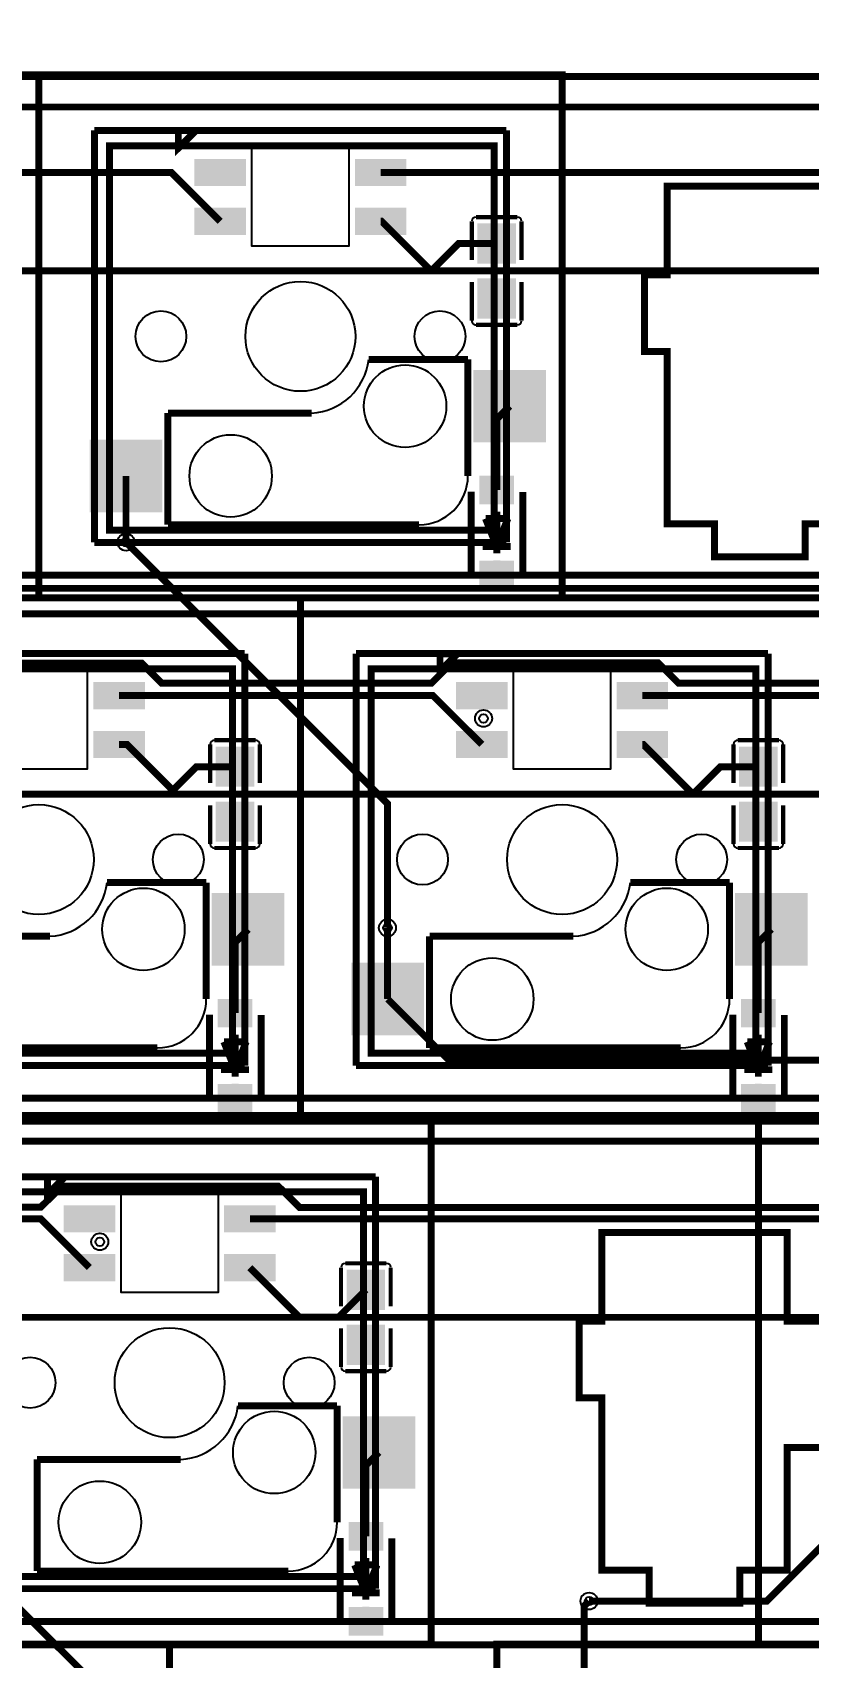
# Model space of a CAD drawing. Extents: x 183 to 12581, y -4976 to -1155.
# Drawn here: x 9179 to 10291, y -3488 to -1158 of the extents above; entities that cross this region are included whole.
import ezdxf

# ---------------------------------------------------------------- set-up
doc = ezdxf.new("R2010")
doc.units = 9
for name, color, linetype, true_color in [('BoardOutLine', 7, 'Continuous', 0xff00ff), ('BottomLayer', 7, 'Continuous', 0x0000ff), ('BottomPasteMaskLayer', 7, 'Continuous', 0x800000), ('BottomSilkLayer', 7, 'Continuous', 0x66cc33), ('BottomSolderMaskLayer', 7, 'Continuous', 0xaa00ff), ('Document', 7, 'Continuous', 0xffffff), ('Hole', 7, 'Continuous', 0x222222), ('Multi-Layer', 7, 'Continuous', 0xc0c0c0), ('TopLayer', 7, 'Continuous', 0xff0000), ('TopSilkLayer', 7, 'Continuous', 0xffcc00)]:
    doc.layers.add(name, color=color, linetype=linetype, true_color=true_color)

msp = doc.modelspace()

# ---------------------------------------------------------------- hatches: boundary and pattern name
at = {"layer": 'BottomLayer'}
for points in [[(9412.704000000005, -1341.2839999999997), (9482.704000000005, -1341.2839999999997), (9482.704000000005, -1376.2839999999997), (9412.704000000005, -1376.2839999999997)], [(9642.704000000005, -1341.2839999999997), (9712.704000000005, -1341.2839999999997), (9712.704000000005, -1376.2839999999997), (9642.704000000005, -1376.2839999999997)], [(9412.704000000005, -1411.2839999999997), (9482.704000000005, -1411.2839999999997), (9482.704000000005, -1446.2839999999997), (9412.704000000005, -1446.2839999999997)], [(9642.704000000005, -1411.2839999999997), (9712.704000000005, -1411.2839999999997), (9712.704000000005, -1446.2839999999997), (9642.704000000005, -1446.2839999999997)], [(9870.535000000003, -1488.4170000000013), (9817.385000000002, -1488.4170000000013), (9817.385000000002, -1432.9049999999988), (9870.535000000003, -1432.9049999999988)], [(9870.535000000003, -1511.6469999999972), (9817.385000000002, -1511.6469999999972), (9817.385000000002, -1567.1589999999997), (9870.535000000003, -1567.1589999999997)], [(9812.704000000005, -1643.7839999999997), (9912.704000000005, -1643.7839999999997), (9912.704000000005, -1743.7839999999997), (9812.704000000005, -1743.7839999999997)], [(9262.704000000005, -1743.7839999999997), (9362.704000000005, -1743.7839999999997), (9362.704000000005, -1843.7839999999997), (9262.704000000005, -1843.7839999999997)], [(9867.582000000002, -1833.7050000000017), (9867.582000000002, -1794.3349999999991), (9820.338000000003, -1794.3349999999991), (9820.338000000003, -1833.7050000000017)], [(9867.582000000002, -1955.7450000000026), (9867.582000000002, -1916.375), (9820.338000000003, -1916.375), (9820.338000000003, -1955.7450000000026)], [(9267.695999999996, -2091.300000000003), (9337.695999999996, -2091.300000000003), (9337.695999999996, -2126.300000000003), (9267.695999999996, -2126.300000000003)], [(9787.712, -2091.300000000003), (9857.712, -2091.300000000003), (9857.712, -2126.300000000003), (9787.712, -2126.300000000003)], [(10017.712, -2091.300000000003), (10087.712, -2091.300000000003), (10087.712, -2126.300000000003), (10017.712, -2126.300000000003)], [(9267.695999999996, -2161.300000000003), (9337.695999999996, -2161.300000000003), (9337.695999999996, -2196.300000000003), (9267.695999999996, -2196.300000000003)], [(9787.712, -2161.300000000003), (9857.712, -2161.300000000003), (9857.712, -2196.300000000003), (9787.712, -2196.300000000003)], [(10017.712, -2161.300000000003), (10087.712, -2161.300000000003), (10087.712, -2196.300000000003), (10017.712, -2196.300000000003)], [(9495.527000000002, -2238.4329999999973), (9442.376999999993, -2238.4329999999973), (9442.376999999993, -2182.921000000002), (9495.527000000002, -2182.921000000002)], [(10245.542999999998, -2238.4329999999973), (10192.393000000004, -2238.4329999999973), (10192.393000000004, -2182.921000000002), (10245.542999999998, -2182.921000000002)], [(9495.527000000002, -2261.6630000000005), (9442.376999999993, -2261.6630000000005), (9442.376999999993, -2317.175000000003), (9495.527000000002, -2317.175000000003)], [(10245.542999999998, -2261.6630000000005), (10192.393000000004, -2261.6630000000005), (10192.393000000004, -2317.175000000003), (10245.542999999998, -2317.175000000003)], [(9437.695999999996, -2393.800000000003), (9537.695999999996, -2393.800000000003), (9537.695999999996, -2493.800000000003), (9437.695999999996, -2493.800000000003)], [(10187.712, -2393.800000000003), (10287.712, -2393.800000000003), (10287.712, -2493.800000000003), (10187.712, -2493.800000000003)], [(9637.712, -2493.800000000003), (9737.712, -2493.800000000003), (9737.712, -2593.800000000003), (9637.712, -2593.800000000003)], [(9492.573000000004, -2583.7209999999977), (9492.573000000004, -2544.3510000000024), (9445.328999999998, -2544.3510000000024), (9445.328999999998, -2583.7209999999977)], [(10242.589999999997, -2583.7209999999977), (10242.589999999997, -2544.3510000000024), (10195.345999999998, -2544.3510000000024), (10195.345999999998, -2583.7209999999977)], [(9492.573000000004, -2705.7609999999986), (9492.573000000004, -2666.390999999996), (9445.328999999998, -2666.390999999996), (9445.328999999998, -2705.7609999999986)], [(10242.589999999997, -2705.7609999999986), (10242.589999999997, -2666.390999999996), (10195.345999999998, -2666.390999999996), (10195.345999999998, -2705.7609999999986)], [(9225.200000000004, -2841.315999999999), (9295.200000000004, -2841.315999999999), (9295.200000000004, -2876.315999999999), (9225.200000000004, -2876.315999999999)], [(9455.200000000004, -2841.315999999999), (9525.200000000004, -2841.315999999999), (9525.200000000004, -2876.315999999999), (9455.200000000004, -2876.315999999999)], [(9225.200000000004, -2911.315999999999), (9295.200000000004, -2911.315999999999), (9295.200000000004, -2946.315999999999), (9225.200000000004, -2946.315999999999)], [(9455.200000000004, -2911.315999999999), (9525.200000000004, -2911.315999999999), (9525.200000000004, -2946.315999999999), (9455.200000000004, -2946.315999999999)], [(9683.031000000003, -2988.4490000000005), (9629.880999999994, -2988.4490000000005), (9629.880999999994, -2932.9370000000054), (9683.031000000003, -2932.9370000000054)], [(9683.031000000003, -3011.6789999999964), (9629.880999999994, -3011.6789999999964), (9629.880999999994, -3067.190999999999), (9683.031000000003, -3067.190999999999)], [(9625.200000000004, -3143.815999999999), (9725.200000000004, -3143.815999999999), (9725.200000000004, -3243.815999999999), (9625.200000000004, -3243.815999999999)], [(9680.078000000001, -3333.737000000001), (9680.078000000001, -3294.3669999999984), (9632.834000000003, -3294.3669999999984), (9632.834000000003, -3333.737000000001)], [(9680.078000000001, -3455.777000000002), (9680.078000000001, -3416.4069999999992), (9632.834000000003, -3416.4069999999992), (9632.834000000003, -3455.777000000002)]]:
    msp.add_hatch(color=256, dxfattribs=at).paths.add_polyline_path(points)
at = {"layer": 'BottomPasteMaskLayer'}
for points in [[(9412.704000000005, -1341.2839999999997), (9482.704000000005, -1341.2839999999997), (9482.704000000005, -1376.2839999999997), (9412.704000000005, -1376.2839999999997)], [(9642.704000000005, -1341.2839999999997), (9712.704000000005, -1341.2839999999997), (9712.704000000005, -1376.2839999999997), (9642.704000000005, -1376.2839999999997)], [(9412.704000000005, -1411.2839999999997), (9482.704000000005, -1411.2839999999997), (9482.704000000005, -1446.2839999999997), (9412.704000000005, -1446.2839999999997)], [(9642.704000000005, -1411.2839999999997), (9712.704000000005, -1411.2839999999997), (9712.704000000005, -1446.2839999999997), (9642.704000000005, -1446.2839999999997)], [(9869.156999999992, -1432.9069999999992), (9818.764000000003, -1432.9069999999992), (9816.794999999998, -1434.8759999999966), (9816.794999999998, -1480.1520000000019), (9818.764000000003, -1482.1200000000026), (9834.907000000007, -1482.3179999999993), (9834.907000000007, -1464.600999999995), (9852.623000000007, -1464.600999999995), (9852.623000000007, -1481.923999999999), (9869.156999999992, -1482.1200000000026), (9871.126000000004, -1480.1520000000019), (9871.126000000004, -1434.8759999999966)], [(9818.762999999999, -1567.1569999999992), (9869.156000000003, -1567.1569999999992), (9871.125, -1565.1879999999946), (9871.125, -1519.9119999999966), (9869.156000000003, -1517.9440000000031), (9853.012999999999, -1517.7459999999992), (9853.012999999999, -1535.4630000000034), (9835.296999999999, -1535.4630000000034), (9835.296999999999, -1518.1399999999994), (9818.762999999999, -1517.9440000000031), (9816.794000000002, -1519.9119999999966), (9816.794000000002, -1565.1879999999946)], [(9812.704000000005, -1643.7839999999997), (9912.704000000005, -1643.7839999999997), (9912.704000000005, -1743.7839999999997), (9812.704000000005, -1743.7839999999997)], [(9262.704000000005, -1743.7839999999997), (9362.704000000005, -1743.7839999999997), (9362.704000000005, -1843.7839999999997), (9262.704000000005, -1843.7839999999997)], [(9867.582000000002, -1833.7050000000017), (9867.582000000002, -1794.3349999999991), (9820.338000000003, -1794.3349999999991), (9820.338000000003, -1833.7050000000017)], [(9867.582000000002, -1955.7450000000026), (9867.582000000002, -1916.375), (9820.338000000003, -1916.375), (9820.338000000003, -1955.7450000000026)], [(9267.695999999996, -2091.300000000003), (9337.695999999996, -2091.300000000003), (9337.695999999996, -2126.300000000003), (9267.695999999996, -2126.300000000003)], [(9787.712, -2091.300000000003), (9857.712, -2091.300000000003), (9857.712, -2126.300000000003), (9787.712, -2126.300000000003)], [(10017.712, -2091.300000000003), (10087.712, -2091.300000000003), (10087.712, -2126.300000000003), (10017.712, -2126.300000000003)], [(9267.695999999996, -2161.300000000003), (9337.695999999996, -2161.300000000003), (9337.695999999996, -2196.300000000003), (9267.695999999996, -2196.300000000003)], [(9787.712, -2161.300000000003), (9857.712, -2161.300000000003), (9857.712, -2196.300000000003), (9787.712, -2196.300000000003)], [(10017.712, -2161.300000000003), (10087.712, -2161.300000000003), (10087.712, -2196.300000000003), (10017.712, -2196.300000000003)], [(9494.148999999998, -2182.9230000000025), (9443.756000000001, -2182.9230000000025), (9441.787000000004, -2184.892), (9441.787000000004, -2230.167999999998), (9443.756000000001, -2232.1359999999986), (9459.898999999998, -2232.3340000000026), (9459.898999999998, -2214.6169999999984), (9477.614999999998, -2214.6169999999984), (9477.614999999998, -2231.9400000000023), (9494.148999999998, -2232.1359999999986), (9496.117999999995, -2230.167999999998), (9496.117999999995, -2184.892)], [(10244.165, -2182.9230000000025), (10193.771999999997, -2182.9230000000025), (10191.803, -2184.892), (10191.803, -2230.167999999998), (10193.771999999997, -2232.1359999999986), (10209.915, -2232.3340000000026), (10209.915, -2214.6169999999984), (10227.631000000001, -2214.6169999999984), (10227.631000000001, -2231.9400000000023), (10244.165, -2232.1359999999986), (10246.134000000005, -2230.167999999998), (10246.134000000005, -2184.892)], [(9443.755000000005, -2317.172999999995), (9494.147999999994, -2317.172999999995), (9496.117000000006, -2315.203999999998), (9496.117000000006, -2269.928), (9494.147999999994, -2267.959999999999), (9478.005000000005, -2267.761999999995), (9478.005000000005, -2285.4789999999994), (9460.289000000004, -2285.4789999999994), (9460.289000000004, -2268.1560000000027), (9443.755000000005, -2267.959999999999), (9441.786, -2269.928), (9441.786, -2315.203999999998)], [(10193.770999999993, -2317.172999999995), (10244.164000000004, -2317.172999999995), (10246.133000000002, -2315.203999999998), (10246.133000000002, -2269.928), (10244.164000000004, -2267.959999999999), (10228.021, -2267.761999999995), (10228.021, -2285.4789999999994), (10210.305, -2285.4789999999994), (10210.305, -2268.1560000000027), (10193.770999999993, -2267.959999999999), (10191.801999999996, -2269.928), (10191.801999999996, -2315.203999999998)], [(9437.695999999996, -2393.800000000003), (9537.695999999996, -2393.800000000003), (9537.695999999996, -2493.800000000003), (9437.695999999996, -2493.800000000003)], [(10187.712, -2393.800000000003), (10287.712, -2393.800000000003), (10287.712, -2493.800000000003), (10187.712, -2493.800000000003)], [(9637.712, -2493.800000000003), (9737.712, -2493.800000000003), (9737.712, -2593.800000000003), (9637.712, -2593.800000000003)], [(9492.573000000004, -2583.7209999999977), (9492.573000000004, -2544.3510000000024), (9445.328999999998, -2544.3510000000024), (9445.328999999998, -2583.7209999999977)], [(10242.589999999997, -2583.7209999999977), (10242.589999999997, -2544.3510000000024), (10195.345999999998, -2544.3510000000024), (10195.345999999998, -2583.7209999999977)], [(9492.573000000004, -2705.7609999999986), (9492.573000000004, -2666.390999999996), (9445.328999999998, -2666.390999999996), (9445.328999999998, -2705.7609999999986)], [(10242.589999999997, -2705.7609999999986), (10242.589999999997, -2666.390999999996), (10195.345999999998, -2666.390999999996), (10195.345999999998, -2705.7609999999986)], [(9225.200000000004, -2841.315999999999), (9295.200000000004, -2841.315999999999), (9295.200000000004, -2876.315999999999), (9225.200000000004, -2876.315999999999)], [(9455.200000000004, -2841.315999999999), (9525.200000000004, -2841.315999999999), (9525.200000000004, -2876.315999999999), (9455.200000000004, -2876.315999999999)], [(9225.200000000004, -2911.315999999999), (9295.200000000004, -2911.315999999999), (9295.200000000004, -2946.315999999999), (9225.200000000004, -2946.315999999999)], [(9455.200000000004, -2911.315999999999), (9525.200000000004, -2911.315999999999), (9525.200000000004, -2946.315999999999), (9455.200000000004, -2946.315999999999)], [(9681.652999999998, -2932.9389999999985), (9631.260000000002, -2932.9389999999985), (9629.291000000005, -2934.908000000003), (9629.291000000005, -2980.184000000001), (9631.260000000002, -2982.152000000002), (9647.403000000006, -2982.3499999999985), (9647.403000000006, -2964.6330000000016), (9665.119000000006, -2964.6330000000016), (9665.119000000006, -2981.9559999999983), (9681.652999999998, -2982.152000000002), (9683.621999999996, -2980.184000000001), (9683.621999999996, -2934.908000000003)], [(9631.258999999998, -3067.1889999999985), (9681.652000000002, -3067.1889999999985), (9683.621, -3065.220000000001), (9683.621, -3019.944000000003), (9681.652000000002, -3017.975999999995), (9665.509000000005, -3017.7779999999984), (9665.509000000005, -3035.4950000000026), (9647.793000000005, -3035.4950000000026), (9647.793000000005, -3018.1719999999987), (9631.258999999998, -3017.975999999995), (9629.29, -3019.944000000003), (9629.29, -3065.220000000001)], [(9625.200000000004, -3143.815999999999), (9725.200000000004, -3143.815999999999), (9725.200000000004, -3243.815999999999), (9625.200000000004, -3243.815999999999)], [(9680.078000000001, -3333.737000000001), (9680.078000000001, -3294.3669999999984), (9632.834000000003, -3294.3669999999984), (9632.834000000003, -3333.737000000001)], [(9680.078000000001, -3455.777000000002), (9680.078000000001, -3416.4069999999992), (9632.834000000003, -3416.4069999999992), (9632.834000000003, -3455.777000000002)]]:
    msp.add_hatch(color=256, dxfattribs=at).paths.add_polyline_path(points)
at = {"layer": 'BottomSolderMaskLayer'}
for points in [[(9410.704228571427, -1339.2844571428577), (9484.704228571434, -1339.2844571428577), (9484.704228571434, -1378.2844571428577), (9410.704228571427, -1378.2844571428577)], [(9640.704228571427, -1339.2844571428577), (9714.704228571434, -1339.2844571428577), (9714.704228571434, -1378.2844571428577), (9640.704228571427, -1378.2844571428577)], [(9410.704228571427, -1409.2844571428577), (9484.704228571434, -1409.2844571428577), (9484.704228571434, -1448.2844571428577), (9410.704228571427, -1448.2844571428577)], [(9640.704228571427, -1409.2844571428577), (9714.704228571434, -1409.2844571428577), (9714.704228571434, -1448.2844571428577), (9640.704228571427, -1448.2844571428577)], [(9871.4924506413, -1489.461477892757), (9816.427549358705, -1489.461477892757), (9816.427549358705, -1431.8605973659432), (9871.4924506413, -1431.8605973659432)], [(9871.4924506413, -1510.6026726246491), (9816.427549358705, -1510.6026726246491), (9816.427549358705, -1568.203553151463), (9871.4924506413, -1568.203553151463)], [(9810.704160000008, -1641.7841600000029), (9914.704160000001, -1641.7841600000029), (9914.704160000001, -1745.7841599999956), (9810.704160000008, -1745.7841599999956)], [(9260.704160000008, -1741.7841600000029), (9364.704160000001, -1741.7841600000029), (9364.704160000001, -1845.7841599999956), (9260.704160000008, -1845.7841599999956)], [(9868.782, -1834.5383333333375), (9868.782, -1793.5016666666634), (9819.138000000006, -1793.5016666666634), (9819.138000000006, -1834.5383333333375)], [(9868.782, -1956.5783333333384), (9868.782, -1915.5416666666642), (9819.138000000006, -1915.5416666666642), (9819.138000000006, -1956.5783333333384)], [(9265.695771428567, -2089.300000000003), (9339.695771428567, -2089.300000000003), (9339.695771428567, -2128.300000000003), (9265.695771428567, -2128.300000000003)], [(9785.712114285714, -2089.300000000003), (9859.712114285714, -2089.300000000003), (9859.712114285714, -2128.300000000003), (9785.712114285714, -2128.300000000003)], [(10015.712114285714, -2089.300000000003), (10089.712114285714, -2089.300000000003), (10089.712114285714, -2128.300000000003), (10015.712114285714, -2128.300000000003)], [(9265.695771428567, -2159.300000000003), (9339.695771428567, -2159.300000000003), (9339.695771428567, -2198.300000000003), (9265.695771428567, -2198.300000000003)], [(9785.712114285714, -2159.300000000003), (9859.712114285714, -2159.300000000003), (9859.712114285714, -2198.300000000003), (9785.712114285714, -2198.300000000003)], [(10015.712114285714, -2159.300000000003), (10089.712114285714, -2159.300000000003), (10089.712114285714, -2198.300000000003), (10015.712114285714, -2198.300000000003)], [(9496.4845226978, -2239.4773273753526), (9441.419621415189, -2239.4773273753526), (9441.419621415189, -2181.8764468485388), (9496.4845226978, -2181.8764468485388)], [(10246.50037858481, -2239.4773273753526), (10191.435477302206, -2239.4773273753526), (10191.435477302206, -2181.8764468485388), (10246.50037858481, -2181.8764468485388)], [(9496.4845226978, -2260.6185221072446), (9441.419621415189, -2260.6185221072446), (9441.419621415189, -2318.2194026340585), (9496.4845226978, -2318.2194026340585)], [(10246.50037858481, -2260.6185221072446), (10191.435477302206, -2260.6185221072446), (10191.435477302206, -2318.2194026340585), (10246.50037858481, -2318.2194026340585)], [(9435.69584, -2391.800000000003), (9539.695839999993, -2391.800000000003), (9539.695839999993, -2495.800000000003), (9435.69584, -2495.800000000003)], [(10185.712080000005, -2391.800000000003), (10289.712079999998, -2391.800000000003), (10289.712079999998, -2495.800000000003), (10185.712080000005, -2495.800000000003)], [(9635.712080000005, -2491.800000000003), (9739.712079999998, -2491.800000000003), (9739.712079999998, -2595.800000000003), (9635.712080000005, -2595.800000000003)], [(9493.773050800097, -2584.554163999659), (9493.773050800097, -2543.5174973329995), (9444.129050800104, -2543.5174973329995), (9444.129050800104, -2584.554163999659)], [(10243.789898399802, -2584.554163999659), (10243.789898399802, -2543.5174973329995), (10194.145898399795, -2543.5174973329995), (10194.145898399795, -2584.554163999659)], [(9493.773050800097, -2706.59416399966), (9493.773050800097, -2665.557497332993), (9444.129050800104, -2665.557497332993), (9444.129050800104, -2706.59416399966)], [(10243.789898399802, -2706.59416399966), (10243.789898399802, -2665.557497332993), (10194.145898399795, -2665.557497332993), (10194.145898399795, -2706.59416399966)], [(9223.200000000004, -2839.315542857141), (9297.200000000004, -2839.315542857141), (9297.200000000004, -2878.315542857148), (9223.200000000004, -2878.315542857148)], [(9453.200000000004, -2839.315542857141), (9527.200000000004, -2839.315542857141), (9527.200000000004, -2878.315542857148), (9453.200000000004, -2878.315542857148)], [(9223.200000000004, -2909.315542857141), (9297.200000000004, -2909.315542857141), (9297.200000000004, -2948.315542857148), (9223.200000000004, -2948.315542857148)], [(9453.200000000004, -2909.315542857141), (9527.200000000004, -2909.315542857141), (9527.200000000004, -2948.315542857148), (9453.200000000004, -2948.315542857148)], [(9683.988306528321, -2989.493553151464), (9628.923405245703, -2989.493553151464), (9628.923405245703, -2931.89267262465), (9683.988306528321, -2931.89267262465)], [(9683.988306528321, -3010.63437158984), (9628.923405245703, -3010.63437158984), (9628.923405245703, -3068.2352521166467), (9683.988306528321, -3068.2352521166467)], [(9623.200000000004, -3141.815840000003), (9727.200000000004, -3141.815840000003), (9727.200000000004, -3245.815840000003), (9623.200000000004, -3245.815840000003)], [(9681.277796799593, -3334.5704180001703), (9681.277796799593, -3293.5337513335035), (9631.633796799593, -3293.5337513335035), (9631.633796799593, -3334.5704180001703)], [(9681.277796799593, -3456.610418000171), (9681.277796799593, -3415.573751333497), (9631.633796799593, -3415.573751333497), (9631.633796799593, -3456.610418000171)]]:
    msp.add_hatch(color=256, dxfattribs=at).paths.add_polyline_path(points)
at = {"layer": 'Document'}
for points in [[(9826.779999999999, -1817.112000000001), (9861.779999999999, -1817.112000000001), (9861.779999999999, -1807.112000000001), (9826.779999999999, -1807.112000000001)], [(9848.96, -1830.0400000000009), (9848.96, -1795.0400000000009), (9838.96, -1795.0400000000009), (9838.96, -1830.0400000000009)], [(9848.96, -1950.0400000000009), (9848.96, -1915.0400000000009), (9838.96, -1915.0400000000009), (9838.96, -1950.0400000000009)], [(9451.771, -2567.127999999997), (9486.771, -2567.127999999997), (9486.771, -2557.127999999997), (9451.771, -2557.127999999997)], [(9473.951000000001, -2580.055999999997), (9473.951000000001, -2545.055999999997), (9463.951000000001, -2545.055999999997), (9463.951000000001, -2580.055999999997)], [(10201.788, -2567.127999999997), (10236.788, -2567.127999999997), (10236.788, -2557.127999999997), (10201.788, -2557.127999999997)], [(10223.968000000008, -2580.055999999997), (10223.968000000008, -2545.055999999997), (10213.968000000008, -2545.055999999997), (10213.968000000008, -2580.055999999997)], [(9473.951000000001, -2700.055999999997), (9473.951000000001, -2665.055999999997), (9463.951000000001, -2665.055999999997), (9463.951000000001, -2700.055999999997)], [(10223.968000000008, -2700.055999999997), (10223.968000000008, -2665.055999999997), (10213.968000000008, -2665.055999999997), (10213.968000000008, -2700.055999999997)], [(9639.275999999998, -3317.1440000000002), (9674.275999999998, -3317.1440000000002), (9674.275999999998, -3307.1440000000002), (9639.275999999998, -3307.1440000000002)], [(9661.455999999998, -3330.072), (9661.455999999998, -3295.072), (9651.455999999998, -3295.072), (9651.455999999998, -3330.072)], [(9661.455999999998, -3450.072), (9661.455999999998, -3415.072), (9651.455999999998, -3415.072), (9651.455999999998, -3450.072)]]:
    msp.add_hatch(color=256, dxfattribs=at).paths.add_polyline_path(points)

# ---------------------------------------------------------------- linework, layer by layer
at = {"layer": 'BoardOutLine', "const_width": 10}
msp.add_lwpolyline([(248.89700000000448, -1221.0160000000033), (12505.758999999998, -1221.0160000000033)], dxfattribs=at)
at = {"layer": 'BottomLayer', "const_width": 10}
for points in [[(8927.690000000002, -1358.7799999999988), (9377.700000000004, -1358.7799999999988), (9447.700000000004, -1428.7799999999988)], [(9677.700000000004, -1358.7799999999988), (10502.730000000003, -1358.7799999999988), (10572.730000000003, -1428.7799999999988)], [(9677.700000000004, -1428.7799999999988), (9678.987999999998, -1428.7799999999988), (9750.207999999999, -1500)], [(12297.600000000006, -1500), (12111.099999999999, -1500), (12089.799999999996, -1478.699999999997), (11926.899999999994, -1478.699999999997), (11905.5, -1500), (1218.800000000003, -1500), (1182.0349999999962, -1536.7649999999994), (1059.1319999999978, -1536.7649999999994), (1037.9200000000055, -1515.5529999999999), (1037.9200000000055, -1458.4300000000003)], [(9843.96, -1460.6650000000009), (9789.543000000005, -1460.6650000000009), (9750.207999999999, -1500)], [(9862.700000000004, -1693.7799999999988), (9843.96, -1712.5199999999968), (9843.96, -1814.0239999999976)], [(9312.700000000004, -1793.7799999999988), (9312.700000000004, -1888.7799999999988)], [(843.7679999999964, -1936.0639999999985), (10968.983999999997, -1936.0639999999985)], [(10543.5, -2090.9000000000015), (10104.5, -2090.9000000000015), (10075.5, -2061.9000000000015), (9779.5, -2061.9000000000015), (9750.5, -2090.9000000000015), (9364, -2091), (9335.400000000001, -2062.399999999994), (9034.599999999999, -2062.399999999994), (9004.199999999997, -2092.699999999997), (8991.199999999997, -2079.699999999997), (8532.700000000004, -2079.699999999997), (8513.699999999997, -2060.7000000000044), (8282.700000000004, -2060.7000000000044), (8252.700000000004, -2090.7000000000044), (7866.699999999997, -2090.7000000000044), (7838.699999999997, -2062.699999999997), (7530.699999999997, -2062.699999999997), (7500.600000000006, -2092.699999999997), (7106.699999999997, -2092.699999999997)], [(9302.700000000004, -2108.800000000003), (9752.71, -2108.800000000003), (9822.71, -2178.800000000003)], [(10052.71, -2108.800000000003), (10690.230000000003, -2108.800000000003), (10760.230000000003, -2178.800000000003)], [(9302.700000000004, -2178.800000000003), (9314.150000000001, -2178.800000000003), (9379.831000000006, -2244.4809999999998)], [(10052.71, -2178.800000000003), (10053.968000000008, -2178.800000000003), (10125.216, -2250.0480000000025)], [(9468.951999999997, -2210.680999999997), (9413.630999999994, -2210.680999999997), (9374.264000000003, -2250.0480000000025)], [(10218.968000000008, -2210.680999999997), (10164.582999999999, -2210.680999999997), (10125.216, -2250.0480000000025)], [(937.5200000000041, -2250.0480000000025), (11717.577000000005, -2250.0480000000025)], [(9487.700000000004, -2443.800000000003), (9468.951000000001, -2462.548999999999), (9468.951000000001, -2564.040000000001)], [(9687.399999999994, -2441.699999999997), (9687.700000000004, -2543.800000000003)], [(10237.71, -2443.800000000003), (10218.968000000008, -2462.5420000000013), (10218.968000000008, -2564.040000000001)], [(9687.71, -2543.800000000003), (9775.155999999995, -2631.245999999999), (10312.645000000004, -2631.245999999999)], [(1031.2719999999972, -2686.0800000000017), (11156.487999999998, -2686.0800000000017)], [(10709, -2858.800000000003), (10709, -2848.9000000000015), (10667.200000000004, -2807.199999999997), (10444.399999999994, -2807.199999999997), (10408.800000000003, -2842.699999999997), (9561.599999999999, -2842.699999999997), (9531, -2812.199999999997), (9221.5, -2812.199999999997), (9190.299999999996, -2842.199999999997), (8797.900000000001, -2842.199999999997), (8767.200000000004, -2811.4000000000015), (8467.900000000001, -2811.4000000000015), (8436, -2842.199999999997), (8060.100000000006, -2842.199999999997), (8030.100000000006, -2812.199999999997), (7715.800000000003, -2812.199999999997), (7685.200000000004, -2842.699999999997), (7312.299999999996, -2842.699999999997), (7281.800000000003, -2812.199999999997)], [(8740.18, -2858.8199999999997), (9190.200000000004, -2858.8199999999997), (9260.200000000004, -2928.8199999999997)], [(9490.200000000004, -2858.8199999999997), (10408.980000000003, -2858.8199999999997), (10478.980000000003, -2928.8199999999997)], [(958.8000000000029, -2928.800000000003), (960, -2928.800000000003), (1031.300000000003, -3000.100000000006), (1220, -3000.100000000006), (1258.4000000000015, -3038.5), (1551.4000000000015, -3038.5), (1589.7999999999956, -3000.100000000006), (10835.900000000001, -3000.100000000006), (10875.200000000004, -2960.7000000000044)], [(9490.200000000004, -2928.8199999999997), (9561.444000000003, -3000.0639999999985), (9586.656000000003, -3000.0639999999985)], [(9656.455999999998, -2960.697), (9617.088999999993, -3000.0639999999985), (9562.704000000005, -3000.0639999999985)], [(9675.200000000004, -3193.8199999999997), (9656.455999999998, -3212.5639999999985), (9656.455999999998, -3314.055999999997)], [(10343.980000000003, -3293.8199999999997), (10230.956999999995, -3406.8430000000008), (9976.311999999998, -3406.8430000000008)], [(1125.024000000005, -3436.0959999999977), (10875.231999999996, -3436.0959999999977)]]:
    msp.add_lwpolyline(points, dxfattribs=at)
at = {"layer": 'BottomSilkLayer', "const_width": 10}
for points in [[(9387.704000000005, -1298.7839999999997), (9412.704000000005, -1298.7839999999997), (9387.704000000005, -1323.7839999999997), (9387.704000000005, -1298.7839999999997)], [(9762.712, -2048.800000000003), (9787.712, -2048.800000000003), (9762.712, -2073.800000000003), (9762.712, -2048.800000000003)], [(9200.200000000004, -2798.815999999999), (9225.200000000004, -2798.815999999999), (9200.200000000004, -2823.815999999999), (9200.200000000004, -2798.815999999999)]]:
    msp.add_lwpolyline(points, close=True, dxfattribs=at)
at = {"layer": 'BottomSilkLayer'}
for points, const_width in [([(9873.535000000003, -1422.7249999999985), (9814.385000000002, -1422.7249999999985)], 6), ([(9808.384999999995, -1428.7249999999985), (9808.384999999995, -1484.237000000001)], 6), ([(9879.534999999996, -1484.237000000001), (9879.534999999996, -1428.7249999999985)], 6), ([(9808.384999999995, -1571.339), (9808.384999999995, -1515.8269999999975)], 6), ([(9879.534999999996, -1515.8269999999975), (9879.534999999996, -1571.339)], 6), ([(9873.535000000003, -1577.339), (9814.385000000002, -1577.339)], 6), ([(9807.222000000002, -1934.3580000000002), (9807.222000000002, -1816.2479999999996)], 10), ([(9881.225000000006, -1934.8840000000055), (9881.225000000006, -1816.7739999999976)], 10), ([(9843.96, -1905.0400000000009), (9843.96, -1845.0400000000009)], 10), ([(9827.960000000006, -1855.0400000000009), (9843.96, -1895.0400000000009)], 10), ([(9859.96, -1855.0400000000009), (9827.960000000006, -1855.0400000000009)], 10), ([(9843.96, -1895.0400000000009), (9859.96, -1855.0400000000009)], 10), ([(9863.96, -1895.0400000000009), (9823.96, -1895.0400000000009)], 10), ([(9433.377, -2178.741000000002), (9433.377, -2234.252999999997)], 6), ([(9498.527000000002, -2172.741000000002), (9439.377000000008, -2172.741000000002)], 6), ([(9504.527000000002, -2234.252999999997), (9504.527000000002, -2178.741000000002)], 6), ([(10183.392999999996, -2178.741000000002), (10183.392999999996, -2234.252999999997)], 6), ([(10248.542999999998, -2172.741000000002), (10189.392999999996, -2172.741000000002)], 6), ([(10254.543000000005, -2234.252999999997), (10254.543000000005, -2178.741000000002)], 6), ([(9433.377, -2321.354999999996), (9433.377, -2265.8430000000008)], 6), ([(9504.527000000002, -2265.8430000000008), (9504.527000000002, -2321.354999999996)], 6), ([(10183.392999999996, -2321.354999999996), (10183.392999999996, -2265.8430000000008)], 6), ([(10254.543000000005, -2265.8430000000008), (10254.543000000005, -2321.354999999996)], 6), ([(9498.527000000002, -2327.354999999996), (9439.377000000008, -2327.354999999996)], 6), ([(10248.542999999998, -2327.354999999996), (10189.392999999996, -2327.354999999996)], 6), ([(9432.213000000003, -2684.373999999996), (9432.213000000003, -2566.264000000003)], 10), ([(9506.216, -2684.899999999994), (9506.216, -2566.790000000001)], 10), ([(10182.229999999996, -2684.373999999996), (10182.229999999996, -2566.264000000003)], 10), ([(10256.233, -2684.899999999994), (10256.233, -2566.790000000001)], 10), ([(9452.951000000001, -2605.055999999997), (9468.951000000001, -2645.055999999997)], 10), ([(9484.951000000001, -2605.055999999997), (9452.951000000001, -2605.055999999997)], 10), ([(9468.951000000001, -2655.055999999997), (9468.951000000001, -2595.055999999997)], 10), ([(9468.951000000001, -2645.055999999997), (9484.951000000001, -2605.055999999997)], 10), ([(10202.968, -2605.055999999997), (10218.968000000008, -2645.055999999997)], 10), ([(10234.968, -2605.055999999997), (10202.968, -2605.055999999997)], 10), ([(10218.968000000008, -2655.055999999997), (10218.968000000008, -2595.055999999997)], 10), ([(10218.968000000008, -2645.055999999997), (10234.968, -2605.055999999997)], 10), ([(9488.951000000001, -2645.055999999997), (9448.951000000001, -2645.055999999997)], 10), ([(10238.968000000008, -2645.055999999997), (10198.968000000008, -2645.055999999997)], 10), ([(9620.881000000001, -2928.756999999998), (9620.881000000001, -2984.2690000000002)], 6), ([(9686.031000000003, -2922.756999999998), (9626.881000000001, -2922.756999999998)], 6), ([(9692.030999999995, -2984.2690000000002), (9692.030999999995, -2928.756999999998)], 6), ([(9620.881000000001, -3071.370999999999), (9620.881000000001, -3015.8589999999967)], 6), ([(9692.030999999995, -3015.8589999999967), (9692.030999999995, -3071.370999999999)], 6), ([(9686.031000000003, -3077.370999999999), (9626.881000000001, -3077.370999999999)], 6), ([(9619.718, -3434.3899999999994), (9619.718, -3316.279999999999)], 10), ([(9693.720999999998, -3434.9159999999974), (9693.720999999998, -3316.806000000004)], 10), ([(9640.456000000006, -3355.072), (9656.455999999998, -3395.072)], 10), ([(9672.456000000006, -3355.072), (9640.456000000006, -3355.072)], 10), ([(9656.455999999998, -3405.072), (9656.455999999998, -3345.072)], 10), ([(9656.455999999998, -3395.072), (9672.456000000006, -3355.072)], 10), ([(9676.455999999998, -3395.072), (9636.455999999998, -3395.072)], 10)]:
    msp.add_lwpolyline(points, dxfattribs=dict(at, const_width=const_width))
for centre, start, end in [((9814.385000000002, -1428.7250000000058), 90, 179.99999999999133), ((9873.535000000003, -1428.7250000000058), 0, 90), ((9814.385000000002, -1571.339), 179.99999999996524, 270), ((9873.535000000003, -1571.339), 270, 0), ((9439.377000000008, -2178.741000000002), 90, 179.99999999999133), ((9498.527000000002, -2178.741000000002), 0, 90), ((10189.392999999996, -2178.741000000002), 90, 179.99999999999133), ((10248.542999999998, -2178.741000000002), 0, 90), ((9439.377000000008, -2321.354999999996), 180.00000000000867, 270), ((9498.527000000002, -2321.354999999996), 270, 0), ((10189.392999999996, -2321.354999999996), 180.00000000000867, 270), ((10248.542999999998, -2321.354999999996), 270, 0), ((9626.881000000001, -2928.757000000005), 90, 179.99999999999133), ((9686.030999999995, -2928.757000000005), 0, 90), ((9626.881000000001, -3071.370999999999), 180.00000000000867, 270), ((9686.030999999995, -3071.370999999999), 270, 0)]:
    msp.add_arc(centre, 6, start, end, dxfattribs=at)
at = {"layer": 'Document', "const_width": 10}
for points in [[(9187.687999999995, -1968.7839999999997), (8437.687999999995, -1968.7839999999997), (8437.687999999995, -1218.7839999999997), (9187.687999999995, -1218.7839999999997)], [(9187.687999999995, -1218.7839999999997), (9187.687999999995, -1968.7839999999997)], [(9937.704000000005, -1968.7839999999997), (9187.704000000005, -1968.7839999999997), (9187.704000000005, -1218.7839999999997), (9937.704000000005, -1218.7839999999997)], [(9937.704000000005, -1218.7839999999997), (9937.704000000005, -1968.7839999999997)], [(9660.703000000001, -1626.7810000000027), (9802.704999999994, -1626.7810000000027)], [(9802.704999999994, -1626.7810000000027), (9802.704999999994, -1793.7810000000027)], [(9372.703000000001, -1703.7810000000027), (9372.703000000001, -1863.7810000000027)], [(9372.703000000001, -1703.7810000000027), (9578.703999999998, -1703.7810000000027)], [(9732.704999999994, -1863.7810000000027), (9372.704999999994, -1863.7810000000027)], [(9562.695999999996, -2718.800000000003), (8812.695999999996, -2718.800000000003), (8812.695999999996, -1968.800000000003), (9562.695999999996, -1968.800000000003)], [(9562.695999999996, -1968.800000000003), (9562.695999999996, -2718.800000000003)], [(10312.712, -2718.800000000003), (9562.712, -2718.800000000003), (9562.712, -1968.800000000003), (10312.712, -1968.800000000003)], [(9285.694999999992, -2376.7969999999987), (9427.697, -2376.7969999999987)], [(9427.697, -2376.7969999999987), (9427.697, -2543.7969999999987)], [(10035.711000000003, -2376.7969999999987), (10177.713000000003, -2376.7969999999987)], [(10177.713000000003, -2376.7969999999987), (10177.713000000003, -2543.7969999999987)], [(8997.695000000007, -2453.7969999999987), (9203.695999999996, -2453.7969999999987)], [(9747.710999999996, -2453.7969999999987), (9747.710999999996, -2613.7969999999987)], [(9747.710999999996, -2453.7969999999987), (9953.712, -2453.7969999999987)], [(9357.697, -2613.7969999999987), (8997.697, -2613.7969999999987)], [(10107.713000000003, -2613.7969999999987), (9747.713000000003, -2613.7969999999987)], [(9750.200000000004, -3468.815999999999), (9000.200000000004, -3468.815999999999), (9000.200000000004, -2718.815999999999), (9750.200000000004, -2718.815999999999)], [(9750.200000000004, -2718.815999999999), (9750.200000000004, -3468.815999999999)], [(10968.976000000002, -3468.815999999999), (10218.976000000002, -3468.815999999999), (10218.976000000002, -2718.815999999999), (10968.976000000002, -2718.815999999999)], [(9473.199000000008, -3126.813000000002), (9615.201000000001, -3126.813000000002)], [(9615.201000000001, -3126.813000000002), (9615.201000000001, -3293.813000000002)], [(9185.199, -3203.813000000002), (9185.199, -3363.813000000002)], [(9185.199, -3203.813000000002), (9391.199999999997, -3203.813000000002)], [(9545.201000000001, -3363.813000000002), (9185.201000000001, -3363.813000000002)], [(9375.191999999995, -4218.832000000002), (8625.191999999995, -4218.832000000002), (8625.191999999995, -3468.832000000002), (9375.191999999995, -3468.832000000002)], [(9375.191999999995, -3468.832000000002), (9375.191999999995, -4218.832000000002)], [(10593.968000000008, -4218.832000000002), (9843.968000000008, -4218.832000000002), (9843.968000000008, -3468.832000000002), (10593.968000000008, -3468.832000000002)]]:
    msp.add_lwpolyline(points, dxfattribs=at)
at = {"layer": 'Document'}
for centre, radius, start, end in [((9573.94586508374, -1616.5546225567086), 87.35799999999999, 273.12162187960666, 353.27605708894214), ((9733.041823995722, -1794.121823995716), 69.66199999999999, 270, 0.27867792333614716), ((9198.937865083732, -2366.570622556712), 87.35799999999999, 273.1216218796127, 353.2760570889425), ((9948.95386508375, -2366.570622556712), 87.35799999999999, 273.1216218796127, 353.2760570889425), ((9358.03382399572, -2544.137823995712), 69.66199999999999, 270, 0.27867792333614716), ((10108.049823995716, -2544.137823995712), 69.66199999999999, 270, 0.27867792333614716), ((9386.441865083747, -3116.586622556708), 87.35799999999999, 273.12162187960666, 353.27605708894214), ((9545.53782399572, -3294.1538239957154), 69.66199999999999, 270, 0.27867792333614716)]:
    msp.add_arc(centre, radius, start, end, dxfattribs=at)
at = {"layer": 'Hole'}
for centre in [(9312.700000000004, -1888.7799999999988), (9825.129999999997, -2141.480000000003), (9687.39, -2441.6900000000023), (9275.129999999997, -2891.8099999999977), (9976.310000000005, -3406.840000000004)]:
    msp.add_circle(centre, 6.101999999999999, dxfattribs=at)
at = {"layer": 'Multi-Layer'}
for points in [[(9632.704000000005, -1323.7839999999997), (9492.704000000005, -1323.7839999999997), (9492.704000000005, -1463.7839999999997), (9632.704000000005, -1463.7839999999997)], [(9257.695999999996, -2073.800000000003), (9117.695999999996, -2073.800000000003), (9117.695999999996, -2213.800000000003), (9257.695999999996, -2213.800000000003)], [(10007.712, -2073.800000000003), (9867.712, -2073.800000000003), (9867.712, -2213.800000000003), (10007.712, -2213.800000000003)], [(9445.200000000004, -2823.815999999999), (9305.200000000004, -2823.815999999999), (9305.200000000004, -2963.815999999999), (9445.200000000004, -2963.815999999999)]]:
    msp.add_lwpolyline(points, close=True, dxfattribs=at)
for centre, radius in [((9562.700000000004, -1593.7799999999988), 78.74), ((9362.700000000004, -1593.7799999999988), 36.417), ((9762.700000000004, -1593.7799999999988), 36.417), ((9712.700000000004, -1693.7799999999988), 59.055), ((9462.700000000004, -1793.7799999999988), 59.055), ((9312.700000000004, -1888.7799999999988), 12.204999999999998), ((9825.129999999997, -2141.480000000003), 12.204999999999998), ((9187.700000000004, -2343.800000000003), 78.74), ((9937.71, -2343.800000000003), 78.74), ((9387.700000000004, -2343.800000000003), 36.417), ((9737.71, -2343.800000000003), 36.417), ((10137.71, -2343.800000000003), 36.417), ((9337.700000000004, -2443.800000000003), 59.055), ((10087.71, -2443.800000000003), 59.055), ((9687.39, -2441.6900000000023), 12.204999999999998), ((9837.71, -2543.800000000003), 59.055), ((9275.129999999997, -2891.8099999999977), 12.204999999999998), ((9375.200000000004, -3093.8199999999997), 78.74), ((9175.200000000004, -3093.8199999999997), 36.417), ((9575.200000000004, -3093.8199999999997), 36.417), ((9525.200000000004, -3193.8199999999997), 59.055), ((9275.200000000004, -3293.8199999999997), 59.055), ((9976.310000000005, -3406.840000000004), 12.204999999999998)]:
    msp.add_circle(centre, radius, dxfattribs=at)
at = {"layer": 'TopLayer', "const_width": 10}
for points in [[(12362.099999999999, -1428.699999999997), (12311.199999999997, -1479.5), (12088.300000000003, -1479.5), (12024.300000000003, -1415.5), (12024.300000000003, -1275.5), (12013.699999999997, -1264.8999999999942), (1243.4000000000015, -1264.8999999999942), (1158.1000000000058, -1350.199999999997), (1158.1000000000058, -1494.2999999999956), (792.9000000000015, -1494.2999999999956), (533.6999999999971, -1753.5), (533.6999999999971, -2155.7000000000044)], [(11585, -1747.398000000001), (11337.633999999998, -1500.0319999999992), (8625.184000000001, -1500.0319999999992), (8593.490000000005, -1468.337999999996), (8593.490000000005, -1410.589)], [(9312.700000000004, -1888.7799999999988), (9687.390999999996, -2263.4709999999977), (9687.390999999996, -2441.6919999999955)], [(9125.200000000004, -3382.800000000003), (9634.369999999995, -3891.970000000001), (9634.369999999995, -4186.224000000002)], [(9976.311999999998, -3406.8430000000008), (9969.440999999999, -3413.714), (9969.440999999999, -3947.3430000000008)]]:
    msp.add_lwpolyline(points, dxfattribs=at)
at = {"layer": 'TopSilkLayer', "const_width": 10}
for points in [[(9112.687999999995, -1218.7839999999997), (9187.687999999995, -1218.7839999999997), (9187.687999999995, -1293.7839999999997)], [(9187.704000000005, -1293.7839999999997), (9187.704000000005, -1218.7839999999997), (9262.704000000005, -1218.7839999999997)], [(9862.704000000005, -1218.7839999999997), (9937.704000000005, -1218.7839999999997), (9937.704000000005, -1293.7839999999997)], [(9267.428, -1889.0599999999977), (9267.428, -1298.5080000000016)], [(9267.428, -1298.5080000000016), (9857.979999999996, -1298.5080000000016)], [(9857.979999999996, -1889.0599999999977), (9857.979999999996, -1298.5080000000016)], [(10354.148999999998, -1378.2909999999974), (10088.441000000006, -1378.2909999999974), (10088.441000000006, -1505.4599999999991), (10055.921999999999, -1505.4599999999991), (10055.921999999999, -1615.6530000000057), (10088.441000000006, -1615.6530000000057), (10088.441000000006, -1862.4989999999962), (10156.275999999998, -1862.4989999999962), (10156.275999999998, -1909.7510000000038), (10286.235999999997, -1909.7510000000038), (10286.235999999997, -1862.4989999999962), (10354.148999999998, -1862.4989999999962)], [(9267.428, -1889.0599999999977), (9857.979999999996, -1889.0599999999977)], [(9187.687999999995, -1893.7839999999997), (9187.687999999995, -1968.7839999999997), (9112.687999999995, -1968.7839999999997)], [(9262.704000000005, -1968.7839999999997), (9187.704000000005, -1968.7839999999997), (9187.704000000005, -1893.7839999999997)], [(9937.704000000005, -1893.7839999999997), (9937.704000000005, -1968.7839999999997), (9862.704000000005, -1968.7839999999997)], [(11291.154999999999, -1954.9800000000032), (1038.6800000000076, -1954.9800000000032)], [(9487.695999999996, -1968.800000000003), (9562.695999999996, -1968.800000000003), (9562.695999999996, -2043.800000000003)], [(9562.712, -2043.800000000003), (9562.712, -1968.800000000003), (9637.712, -1968.800000000003)], [(10237.712, -1968.800000000003), (10312.712, -1968.800000000003), (10312.712, -2043.800000000003)], [(1038.6800000000076, -1991.6319999999978), (11291.154999999999, -1991.6319999999978)], [(8892.419999999998, -2048.524000000005), (9482.972000000002, -2048.524000000005)], [(9482.972000000002, -2639.076000000001), (9482.972000000002, -2048.524000000005)], [(9642.436000000002, -2639.076000000001), (9642.436000000002, -2048.524000000005)], [(9642.436000000002, -2048.524000000005), (10232.987999999998, -2048.524000000005)], [(10232.987999999998, -2639.076000000001), (10232.987999999998, -2048.524000000005)], [(8892.419999999998, -2639.076000000001), (9482.972000000002, -2639.076000000001)], [(9562.695999999996, -2643.800000000003), (9562.695999999996, -2718.800000000003), (9487.695999999996, -2718.800000000003)], [(9637.712, -2718.800000000003), (9562.712, -2718.800000000003), (9562.712, -2643.800000000003)], [(9642.436000000002, -2639.076000000001), (10232.987999999998, -2639.076000000001)], [(10312.712, -2643.800000000003), (10312.712, -2718.800000000003), (10237.712, -2718.800000000003)], [(11152.888000000006, -2710.918000000005), (1414.2339999999967, -2710.918000000005)], [(9675.200000000004, -2718.815999999999), (9750.200000000004, -2718.815999999999), (9750.200000000004, -2793.815999999999)], [(10218.976000000002, -2793.815999999999), (10218.976000000002, -2718.815999999999), (10293.976000000002, -2718.815999999999)], [(1414.2339999999967, -2747.568999999996), (11152.888000000006, -2747.568999999996)], [(9079.923999999999, -2798.540000000001), (9670.475999999995, -2798.540000000001)], [(9670.475999999995, -3389.092000000004), (9670.475999999995, -2798.540000000001)], [(10320.409, -3005.457000000002), (10260.410000000003, -3005.457000000002), (10260.410000000003, -2878.2880000000005), (9994.623, -2878.2880000000005), (9994.623, -3005.457000000002), (9962.182, -3005.457000000002), (9962.182, -3115.6500000000015), (9994.623, -3115.6500000000015), (9994.623, -3362.495999999999), (10062.536, -3362.495999999999), (10062.536, -3409.7479999999996), (10192.417999999998, -3409.7479999999996), (10192.417999999998, -3362.495999999999), (10260.410000000003, -3362.495999999999), (10260.410000000003, -3186.5509999999995), (10320.409, -3186.5509999999995)], [(9079.923999999999, -3389.092000000004), (9670.475999999995, -3389.092000000004)], [(9750.200000000004, -3393.815999999999), (9750.200000000004, -3468.815999999999), (9675.200000000004, -3468.815999999999)], [(10293.976000000002, -3468.815999999999), (10218.976000000002, -3468.815999999999), (10218.976000000002, -3393.815999999999)], [(11206.706000000006, -3469.4630000000034), (1468.0529999999999, -3469.4630000000034)], [(9300.191999999995, -3468.832000000002), (9375.191999999995, -3468.832000000002), (9375.191999999995, -3543.832000000002)], [(9843.968000000008, -3543.832000000002), (9843.968000000008, -3468.832000000002), (9918.968000000008, -3468.832000000002)]]:
    msp.add_lwpolyline(points, dxfattribs=at)
for points in [[(9289.229999999996, -1320.400999999998), (9840.371, -1320.400999999998), (9840.371, -1871.5540000000037), (9289.229999999996, -1871.5540000000037), (9289.229999999996, -1320.400999999998)], [(8914.231, -2070.4000000000015), (9465.371999999996, -2070.4000000000015), (9465.371999999996, -2621.5520000000033), (8914.231, -2621.5520000000033), (8914.231, -2070.4000000000015)], [(9664.229999999996, -2070.4000000000015), (10215.370000000003, -2070.4000000000015), (10215.370000000003, -2621.5520000000033), (9664.229999999996, -2621.5520000000033), (9664.229999999996, -2070.4000000000015)], [(9101.710999999996, -2820.398000000001), (9652.891000000003, -2820.398000000001), (9652.891000000003, -3371.5509999999995), (9101.710999999996, -3371.5509999999995), (9101.710999999996, -2820.398000000001)]]:
    msp.add_lwpolyline(points, close=True, dxfattribs=at)

doc.saveas('drawing.dxf')
